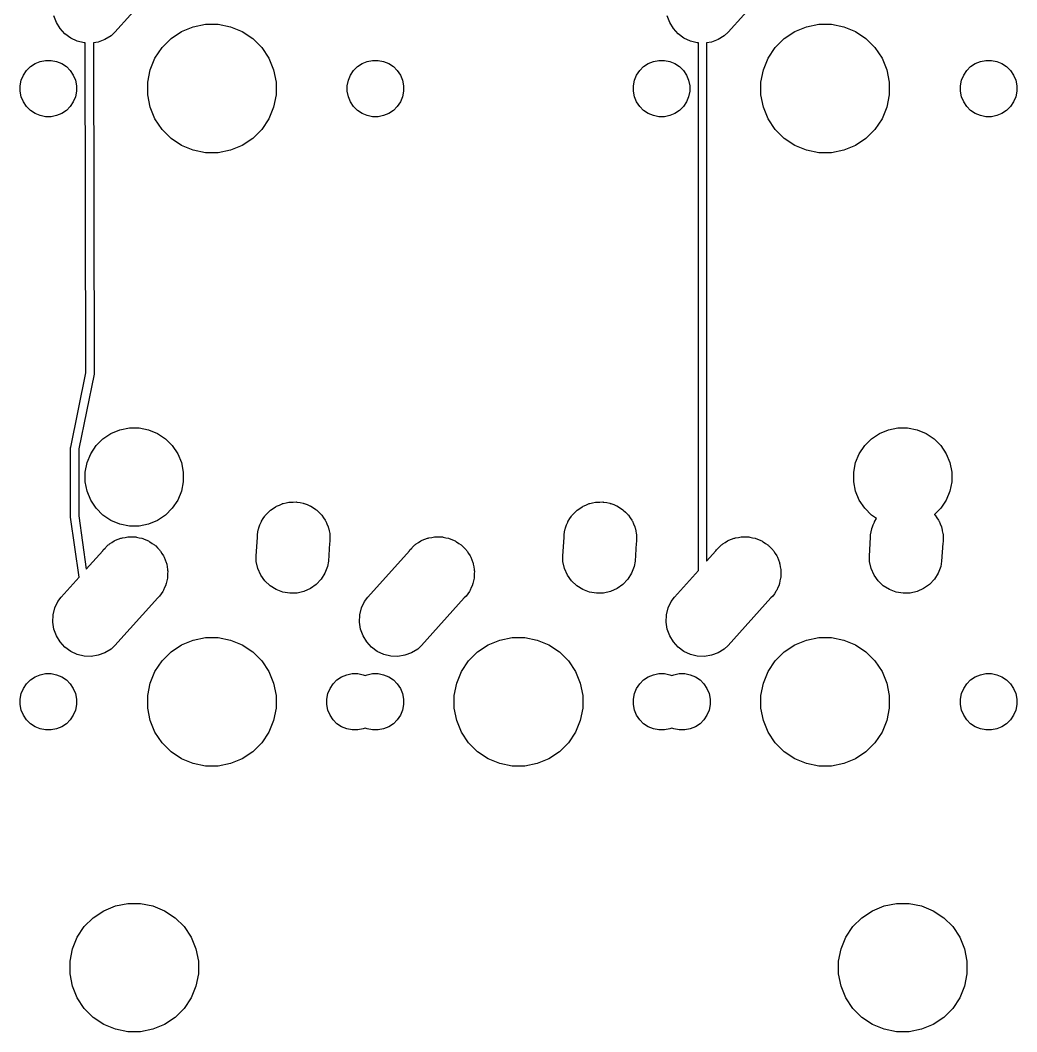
# Model space of a CAD drawing. Extents: x -26.1 to -7.5, y -7.6 to -2.2.
# Drawn here: x -26.079 to -24.861, y -6.873 to -5.636 of the extents above; entities that cross this region are included whole.
import ezdxf

# ---------------------------------------------------------------- set-up
doc = ezdxf.new("R2010")
doc.units = 0
doc.header["$MEASUREMENT"] = 0
doc.layers.add('BLACK', color=7, linetype='CONTINUOUS')

msp = doc.modelspace()

# ---------------------------------------------------------------- linework, layer by layer
at = {"layer": 'BLACK', "linetype": 'CONTINUOUS'}
for p, q in [((-25.9113, -5.59299), (-25.9635, -5.6512)), ((-25.1613, -5.59299), (-25.2135, -5.6512)), ((-26.0351, -5.63923), (-26.0381, -5.63103)), ((-26.0306, -5.64669), (-26.0351, -5.63923)), ((-25.2851, -5.63923), (-25.2881, -5.63103)), ((-25.2806, -5.64669), (-25.2851, -5.63923)), ((-26.0247, -5.65313), (-26.0306, -5.64669)), ((-26.0177, -5.65829), (-26.0247, -5.65313)), ((-25.9635, -5.6512), (-25.9683, -5.65561)), ((-25.895, -5.65903), (-25.8822, -5.65043)), ((-25.8822, -5.65043), (-25.8679, -5.64452)), ((-25.8679, -5.64452), (-25.8527, -5.6415)), ((-25.8527, -5.6415), (-25.8373, -5.6415)), ((-25.8373, -5.6415), (-25.8221, -5.64452)), ((-25.8221, -5.64452), (-25.8078, -5.65043)), ((-25.8078, -5.65043), (-25.795, -5.65903)), ((-25.2747, -5.65313), (-25.2806, -5.64669)), ((-25.2677, -5.65829), (-25.2747, -5.65313)), ((-25.2135, -5.6512), (-25.2183, -5.65561)), ((-25.145, -5.65903), (-25.1322, -5.65043)), ((-25.1322, -5.65043), (-25.1179, -5.64452)), ((-25.1179, -5.64452), (-25.1027, -5.6415)), ((-25.1027, -5.6415), (-25.0873, -5.6415)), ((-25.0873, -5.6415), (-25.0721, -5.64452)), ((-25.0721, -5.64452), (-25.0578, -5.65043)), ((-25.0578, -5.65043), (-25.045, -5.65903)), ((-26.0098, -5.66198), (-26.0177, -5.65829)), ((-26.0013, -5.66406), (-26.0098, -5.66198)), ((-25.9999, -5.66412), (-26.0013, -5.66406)), ((-25.999, -6.0675), (-25.9999, -5.66412)), ((-25.984, -5.66312), (-25.9899, -5.66403)), ((-25.9899, -5.66403), (-25.989, -6.06776)), ((-25.9758, -5.66014), (-25.984, -5.66312)), ((-25.9683, -5.65561), (-25.9758, -5.66014)), ((-25.906, -5.66996), (-25.895, -5.65903)), ((-25.795, -5.65903), (-25.784, -5.66996)), ((-25.2598, -5.66198), (-25.2677, -5.65829)), ((-25.2513, -5.66406), (-25.2598, -5.66198)), ((-25.25, -5.66411), (-25.2513, -5.66406)), ((-25.25, -6.30925), (-25.25, -5.66411)), ((-25.234, -5.66312), (-25.24, -5.66404)), ((-25.24, -5.66404), (-25.24, -6.29811)), ((-25.2258, -5.66014), (-25.234, -5.66312)), ((-25.2183, -5.65561), (-25.2258, -5.66014)), ((-25.156, -5.66996), (-25.145, -5.65903)), ((-25.045, -5.65903), (-25.034, -5.66996)), ((-25.9146, -5.68282), (-25.906, -5.66996)), ((-25.784, -5.66996), (-25.7754, -5.68282)), ((-25.1646, -5.68282), (-25.156, -5.66996)), ((-25.034, -5.66996), (-25.0254, -5.68282)), ((-26.067, -5.69324), (-26.0613, -5.68947)), ((-26.0613, -5.68947), (-26.055, -5.68688)), ((-26.055, -5.68688), (-26.0484, -5.68555)), ((-26.0484, -5.68555), (-26.0416, -5.68555)), ((-26.0416, -5.68555), (-26.035, -5.68688)), ((-26.035, -5.68688), (-26.0287, -5.68947)), ((-26.0287, -5.68947), (-26.023, -5.69324)), ((-25.9205, -5.6971), (-25.9146, -5.68282)), ((-25.7754, -5.68282), (-25.7695, -5.6971)), ((-25.667, -5.69324), (-25.6613, -5.68947)), ((-25.6613, -5.68947), (-25.655, -5.68688)), ((-25.655, -5.68688), (-25.6484, -5.68555)), ((-25.6484, -5.68555), (-25.6416, -5.68555)), ((-25.6416, -5.68555), (-25.635, -5.68688)), ((-25.635, -5.68688), (-25.6287, -5.68947)), ((-25.6287, -5.68947), (-25.623, -5.69324)), ((-25.317, -5.69324), (-25.3113, -5.68947)), ((-25.3113, -5.68947), (-25.305, -5.68688)), ((-25.305, -5.68688), (-25.2984, -5.68555)), ((-25.2984, -5.68555), (-25.2916, -5.68555)), ((-25.2916, -5.68555), (-25.285, -5.68688)), ((-25.285, -5.68688), (-25.2787, -5.68947)), ((-25.2787, -5.68947), (-25.273, -5.69324)), ((-25.1705, -5.6971), (-25.1646, -5.68282)), ((-25.0254, -5.68282), (-25.0195, -5.6971)), ((-24.917, -5.69324), (-24.9113, -5.68947)), ((-24.9113, -5.68947), (-24.905, -5.68688)), ((-24.905, -5.68688), (-24.8984, -5.68555)), ((-24.8984, -5.68555), (-24.8916, -5.68555)), ((-24.8916, -5.68555), (-24.885, -5.68688)), ((-24.885, -5.68688), (-24.8787, -5.68947)), ((-24.8787, -5.68947), (-24.873, -5.69324)), ((-26.0755, -5.70368), (-26.0718, -5.69804)), ((-26.0718, -5.69804), (-26.067, -5.69324)), ((-26.023, -5.69324), (-26.0182, -5.69804)), ((-26.0182, -5.69804), (-26.0145, -5.70368)), ((-25.9235, -5.71227), (-25.9205, -5.6971)), ((-25.7695, -5.6971), (-25.7665, -5.71227)), ((-25.6755, -5.70368), (-25.6718, -5.69804)), ((-25.6718, -5.69804), (-25.667, -5.69324)), ((-25.623, -5.69324), (-25.6182, -5.69804)), ((-25.6182, -5.69804), (-25.6145, -5.70368)), ((-25.3255, -5.70368), (-25.3218, -5.69804)), ((-25.3218, -5.69804), (-25.317, -5.69324)), ((-25.273, -5.69324), (-25.2682, -5.69804)), ((-25.2682, -5.69804), (-25.2645, -5.70368)), ((-25.1735, -5.71227), (-25.1705, -5.6971)), ((-25.0195, -5.6971), (-25.0165, -5.71227)), ((-24.9255, -5.70368), (-24.9218, -5.69804)), ((-24.9218, -5.69804), (-24.917, -5.69324)), ((-24.873, -5.69324), (-24.8682, -5.69804)), ((-24.8682, -5.69804), (-24.8645, -5.70368)), ((-26.0794, -5.71661), (-26.0781, -5.70995)), ((-26.0781, -5.70995), (-26.0755, -5.70368)), ((-26.0145, -5.70368), (-26.0119, -5.70995)), ((-26.0119, -5.70995), (-26.0106, -5.71661)), ((-25.9235, -5.72773), (-25.9235, -5.71227)), ((-25.7665, -5.71227), (-25.7665, -5.72773)), ((-25.6794, -5.71661), (-25.6781, -5.70995)), ((-25.6781, -5.70995), (-25.6755, -5.70368)), ((-25.6145, -5.70368), (-25.6119, -5.70995)), ((-25.6119, -5.70995), (-25.6106, -5.71661)), ((-25.3294, -5.71661), (-25.3281, -5.70995)), ((-25.3281, -5.70995), (-25.3255, -5.70368)), ((-25.2645, -5.70368), (-25.2619, -5.70995)), ((-25.2619, -5.70995), (-25.2606, -5.71661)), ((-25.1735, -5.72773), (-25.1735, -5.71227)), ((-25.0165, -5.71227), (-25.0165, -5.72773)), ((-24.9294, -5.71661), (-24.9281, -5.70995)), ((-24.9281, -5.70995), (-24.9255, -5.70368)), ((-24.8645, -5.70368), (-24.8619, -5.70995)), ((-24.8619, -5.70995), (-24.8606, -5.71661)), ((-26.0794, -5.72339), (-26.0794, -5.71661)), ((-26.0781, -5.73005), (-26.0794, -5.72339)), ((-26.0106, -5.72339), (-26.0119, -5.73005)), ((-26.0106, -5.71661), (-26.0106, -5.72339)), ((-25.6794, -5.72339), (-25.6794, -5.71661)), ((-25.6781, -5.73005), (-25.6794, -5.72339)), ((-25.6106, -5.72339), (-25.6119, -5.73005)), ((-25.6106, -5.71661), (-25.6106, -5.72339)), ((-25.3294, -5.72339), (-25.3294, -5.71661)), ((-25.3281, -5.73005), (-25.3294, -5.72339)), ((-25.2606, -5.72339), (-25.2619, -5.73005)), ((-25.2606, -5.71661), (-25.2606, -5.72339)), ((-24.9294, -5.72339), (-24.9294, -5.71661)), ((-24.9281, -5.73005), (-24.9294, -5.72339)), ((-24.8606, -5.72339), (-24.8619, -5.73005)), ((-24.8606, -5.71661), (-24.8606, -5.72339)), ((-26.0755, -5.73632), (-26.0781, -5.73005)), ((-26.0718, -5.74196), (-26.0755, -5.73632)), ((-26.0145, -5.73632), (-26.0182, -5.74196)), ((-26.0119, -5.73005), (-26.0145, -5.73632)), ((-25.9205, -5.7429), (-25.9235, -5.72773)), ((-25.7665, -5.72773), (-25.7695, -5.7429)), ((-25.6755, -5.73632), (-25.6781, -5.73005)), ((-25.6718, -5.74196), (-25.6755, -5.73632)), ((-25.6145, -5.73632), (-25.6182, -5.74196)), ((-25.6119, -5.73005), (-25.6145, -5.73632)), ((-25.3255, -5.73632), (-25.3281, -5.73005)), ((-25.3218, -5.74196), (-25.3255, -5.73632)), ((-25.2645, -5.73632), (-25.2682, -5.74196)), ((-25.2619, -5.73005), (-25.2645, -5.73632)), ((-25.1705, -5.7429), (-25.1735, -5.72773)), ((-25.0165, -5.72773), (-25.0195, -5.7429)), ((-24.9255, -5.73632), (-24.9281, -5.73005)), ((-24.9218, -5.74196), (-24.9255, -5.73632)), ((-24.8645, -5.73632), (-24.8682, -5.74196)), ((-24.8619, -5.73005), (-24.8645, -5.73632)), ((-26.067, -5.74676), (-26.0718, -5.74196)), ((-26.0613, -5.75053), (-26.067, -5.74676)), ((-26.055, -5.75312), (-26.0613, -5.75053)), ((-26.0287, -5.75053), (-26.035, -5.75312)), ((-26.023, -5.74676), (-26.0287, -5.75053)), ((-26.0182, -5.74196), (-26.023, -5.74676)), ((-25.9146, -5.75718), (-25.9205, -5.7429)), ((-25.7695, -5.7429), (-25.7754, -5.75718)), ((-25.667, -5.74676), (-25.6718, -5.74196)), ((-25.6613, -5.75053), (-25.667, -5.74676)), ((-25.655, -5.75312), (-25.6613, -5.75053)), ((-25.6287, -5.75053), (-25.635, -5.75312)), ((-25.623, -5.74676), (-25.6287, -5.75053)), ((-25.6182, -5.74196), (-25.623, -5.74676)), ((-25.317, -5.74676), (-25.3218, -5.74196)), ((-25.3113, -5.75053), (-25.317, -5.74676)), ((-25.305, -5.75312), (-25.3113, -5.75053)), ((-25.2787, -5.75053), (-25.285, -5.75312)), ((-25.273, -5.74676), (-25.2787, -5.75053)), ((-25.2682, -5.74196), (-25.273, -5.74676)), ((-25.1646, -5.75718), (-25.1705, -5.7429)), ((-25.0195, -5.7429), (-25.0254, -5.75718)), ((-24.917, -5.74676), (-24.9218, -5.74196)), ((-24.9113, -5.75053), (-24.917, -5.74676)), ((-24.905, -5.75312), (-24.9113, -5.75053)), ((-24.8787, -5.75053), (-24.885, -5.75312)), ((-24.873, -5.74676), (-24.8787, -5.75053)), ((-24.8682, -5.74196), (-24.873, -5.74676)), ((-26.0484, -5.75445), (-26.055, -5.75312)), ((-26.0416, -5.75445), (-26.0484, -5.75445)), ((-26.035, -5.75312), (-26.0416, -5.75445)), ((-25.906, -5.77004), (-25.9146, -5.75718)), ((-25.7754, -5.75718), (-25.784, -5.77004)), ((-25.6484, -5.75445), (-25.655, -5.75312)), ((-25.6416, -5.75445), (-25.6484, -5.75445)), ((-25.635, -5.75312), (-25.6416, -5.75445)), ((-25.2984, -5.75445), (-25.305, -5.75312)), ((-25.2916, -5.75445), (-25.2984, -5.75445)), ((-25.285, -5.75312), (-25.2916, -5.75445)), ((-25.156, -5.77004), (-25.1646, -5.75718)), ((-25.0254, -5.75718), (-25.034, -5.77004)), ((-24.8984, -5.75445), (-24.905, -5.75312)), ((-24.8916, -5.75445), (-24.8984, -5.75445)), ((-24.885, -5.75312), (-24.8916, -5.75445)), ((-25.895, -5.78097), (-25.906, -5.77004)), ((-25.784, -5.77004), (-25.795, -5.78097)), ((-25.145, -5.78097), (-25.156, -5.77004)), ((-25.034, -5.77004), (-25.045, -5.78097)), ((-25.8822, -5.78957), (-25.895, -5.78097)), ((-25.795, -5.78097), (-25.8078, -5.78957)), ((-25.1322, -5.78957), (-25.145, -5.78097)), ((-25.045, -5.78097), (-25.0578, -5.78957)), ((-25.8679, -5.79548), (-25.8822, -5.78957)), ((-25.8527, -5.7985), (-25.8679, -5.79548)), ((-25.8373, -5.7985), (-25.8527, -5.7985)), ((-25.8221, -5.79548), (-25.8373, -5.7985)), ((-25.8078, -5.78957), (-25.8221, -5.79548)), ((-25.1179, -5.79548), (-25.1322, -5.78957)), ((-25.1027, -5.7985), (-25.1179, -5.79548)), ((-25.0873, -5.7985), (-25.1027, -5.7985)), ((-25.0721, -5.79548), (-25.0873, -5.7985)), ((-25.0578, -5.78957), (-25.0721, -5.79548)), ((-26.0177, -6.15879), (-25.999, -6.0675)), ((-25.9891, -6.06922), (-26.0079, -6.16053)), ((-25.989, -6.0685), (-25.9891, -6.06897)), ((-25.9891, -6.06897), (-25.9891, -6.06922)), ((-25.989, -6.06776), (-25.989, -6.06803)), ((-25.989, -6.06803), (-25.989, -6.0685)), ((-25.9575, -6.13731), (-25.9459, -6.135)), ((-25.9459, -6.135), (-25.9341, -6.135)), ((-25.9341, -6.135), (-25.9225, -6.13731)), ((-25.0175, -6.13731), (-25.0059, -6.135)), ((-25.0059, -6.135), (-24.9941, -6.135)), ((-24.9941, -6.135), (-24.9825, -6.13731)), ((-25.9782, -6.14839), (-25.9684, -6.14183)), ((-25.9684, -6.14183), (-25.9575, -6.13731)), ((-25.9225, -6.13731), (-25.9116, -6.14183)), ((-25.9116, -6.14183), (-25.9018, -6.14839)), ((-25.0382, -6.14839), (-25.0284, -6.14183)), ((-25.0284, -6.14183), (-25.0175, -6.13731)), ((-24.9825, -6.13731), (-24.9716, -6.14183)), ((-24.9716, -6.14183), (-24.9618, -6.14839)), ((-26.0179, -6.15999), (-26.0178, -6.15952)), ((-26.0179, -6.16025), (-26.0179, -6.15999)), ((-26.0179, -6.24268), (-26.0179, -6.16025)), ((-26.0178, -6.15904), (-26.0177, -6.15879)), ((-26.0178, -6.15952), (-26.0178, -6.15904)), ((-25.9932, -6.16658), (-25.9866, -6.15675)), ((-25.9866, -6.15675), (-25.9782, -6.14839)), ((-25.9018, -6.14839), (-25.8934, -6.15675)), ((-25.8934, -6.15675), (-25.8868, -6.16658)), ((-25.0532, -6.16658), (-25.0466, -6.15675)), ((-25.0466, -6.15675), (-25.0382, -6.14839)), ((-24.9618, -6.14839), (-24.9534, -6.15675)), ((-24.9534, -6.15675), (-24.9468, -6.16658)), ((-26.0079, -6.16053), (-26.0079, -6.24272)), ((-25.9977, -6.1775), (-25.9932, -6.16658)), ((-25.8868, -6.16658), (-25.8823, -6.1775)), ((-25.0577, -6.1775), (-25.0532, -6.16658)), ((-24.9468, -6.16658), (-24.9423, -6.1775)), ((-26, -6.18909), (-25.9977, -6.1775)), ((-25.8823, -6.1775), (-25.88, -6.18909)), ((-25.06, -6.18909), (-25.0577, -6.1775)), ((-24.9423, -6.1775), (-24.94, -6.18909)), ((-26, -6.20091), (-26, -6.18909)), ((-25.88, -6.18909), (-25.88, -6.20091)), ((-25.06, -6.20091), (-25.06, -6.18909)), ((-24.94, -6.18909), (-24.94, -6.20091)), ((-25.9977, -6.2125), (-26, -6.20091)), ((-25.88, -6.20091), (-25.8823, -6.2125)), ((-25.0577, -6.2125), (-25.06, -6.20091)), ((-24.94, -6.20091), (-24.9423, -6.2125)), ((-25.9932, -6.22342), (-25.9977, -6.2125)), ((-25.8823, -6.2125), (-25.8868, -6.22342)), ((-25.0532, -6.22342), (-25.0577, -6.2125)), ((-24.9423, -6.2125), (-24.9468, -6.22342)), ((-25.9866, -6.23325), (-25.9932, -6.22342)), ((-25.9782, -6.24161), (-25.9866, -6.23325)), ((-25.8934, -6.23325), (-25.9018, -6.24161)), ((-25.8868, -6.22342), (-25.8934, -6.23325)), ((-25.7732, -6.2356), (-25.7701, -6.23353)), ((-25.7701, -6.23353), (-25.7671, -6.23138)), ((-25.7671, -6.23138), (-25.7665, -6.23111)), ((-25.7665, -6.23111), (-25.766, -6.23075)), ((-25.766, -6.23075), (-25.7625, -6.22933)), ((-25.7625, -6.22933), (-25.7592, -6.22781)), ((-25.7592, -6.22781), (-25.7585, -6.22766)), ((-25.7585, -6.22766), (-25.7579, -6.22741)), ((-25.7579, -6.22741), (-25.7543, -6.22669)), ((-25.7543, -6.22669), (-25.7507, -6.22586)), ((-25.7507, -6.22586), (-25.75, -6.22584)), ((-25.75, -6.22584), (-25.7494, -6.22571)), ((-25.7494, -6.22571), (-25.7456, -6.22571)), ((-25.7456, -6.22571), (-25.7419, -6.2256)), ((-25.7419, -6.2256), (-25.7413, -6.22571)), ((-25.7413, -6.22571), (-25.7406, -6.22571)), ((-25.7406, -6.22571), (-25.737, -6.22643)), ((-25.737, -6.22643), (-25.7333, -6.22705)), ((-25.7333, -6.22705), (-25.7327, -6.22728)), ((-25.7327, -6.22728), (-25.7321, -6.22741)), ((-25.7321, -6.22741), (-25.7286, -6.22883)), ((-25.7286, -6.22883), (-25.7252, -6.23015)), ((-25.7252, -6.23015), (-25.7246, -6.2305)), ((-25.7246, -6.2305), (-25.724, -6.23075)), ((-25.724, -6.23075), (-25.7209, -6.23281)), ((-25.7209, -6.23281), (-25.7178, -6.23478)), ((-25.3982, -6.2356), (-25.3951, -6.23353)), ((-25.3951, -6.23353), (-25.3921, -6.23138)), ((-25.3921, -6.23138), (-25.3915, -6.23111)), ((-25.3915, -6.23111), (-25.391, -6.23075)), ((-25.391, -6.23075), (-25.3875, -6.22933)), ((-25.3875, -6.22933), (-25.3842, -6.22781)), ((-25.3842, -6.22781), (-25.3835, -6.22766)), ((-25.3835, -6.22766), (-25.3829, -6.22741)), ((-25.3829, -6.22741), (-25.3793, -6.22669)), ((-25.3793, -6.22669), (-25.3757, -6.22586)), ((-25.3757, -6.22586), (-25.375, -6.22584)), ((-25.375, -6.22584), (-25.3744, -6.22571)), ((-25.3744, -6.22571), (-25.3706, -6.22571)), ((-25.3706, -6.22571), (-25.3669, -6.2256)), ((-25.3669, -6.2256), (-25.3663, -6.22571)), ((-25.3663, -6.22571), (-25.3656, -6.22571)), ((-25.3656, -6.22571), (-25.362, -6.22643)), ((-25.362, -6.22643), (-25.3583, -6.22705)), ((-25.3583, -6.22705), (-25.3577, -6.22728)), ((-25.3577, -6.22728), (-25.3571, -6.22741)), ((-25.3571, -6.22741), (-25.3536, -6.22883)), ((-25.3536, -6.22883), (-25.3502, -6.23015)), ((-25.3502, -6.23015), (-25.3496, -6.2305)), ((-25.3496, -6.2305), (-25.349, -6.23075)), ((-25.349, -6.23075), (-25.3459, -6.23281)), ((-25.3459, -6.23281), (-25.3428, -6.23478)), ((-25.0466, -6.23325), (-25.0532, -6.22342)), ((-25.0382, -6.24161), (-25.0466, -6.23325)), ((-24.9534, -6.23325), (-24.9612, -6.24107)), ((-24.9468, -6.22342), (-24.9534, -6.23325)), ((-26.0179, -6.24279), (-26.0179, -6.24268)), ((-26.0179, -6.24318), (-26.0179, -6.24279)), ((-26.0179, -6.24332), (-26.0179, -6.24318)), ((-26.0179, -6.24342), (-26.0179, -6.24332)), ((-26.0179, -6.24352), (-26.0179, -6.24342)), ((-26.0178, -6.24367), (-26.0179, -6.24352)), ((-26.0178, -6.24405), (-26.0178, -6.24367)), ((-26.0178, -6.24415), (-26.0178, -6.24405)), ((-26.0074, -6.31754), (-26.0178, -6.24415)), ((-26.0079, -6.24272), (-25.9987, -6.30781)), ((-25.9684, -6.24817), (-25.9782, -6.24161)), ((-25.9018, -6.24161), (-25.9116, -6.24817)), ((-25.7843, -6.24902), (-25.7822, -6.24593)), ((-25.7822, -6.24593), (-25.7802, -6.24279)), ((-25.7802, -6.24279), (-25.7798, -6.24231)), ((-25.7798, -6.24231), (-25.7794, -6.24177)), ((-25.7794, -6.24177), (-25.7768, -6.23914)), ((-25.7768, -6.23914), (-25.7742, -6.23644)), ((-25.7742, -6.23644), (-25.7737, -6.23606)), ((-25.7737, -6.23606), (-25.7732, -6.2356)), ((-25.7178, -6.23478), (-25.7173, -6.23523)), ((-25.7173, -6.23523), (-25.7168, -6.2356)), ((-25.7168, -6.2356), (-25.7141, -6.23822)), ((-25.7141, -6.23822), (-25.7114, -6.24077)), ((-25.7114, -6.24077), (-25.7111, -6.2413)), ((-25.7111, -6.2413), (-25.7106, -6.24177)), ((-25.7106, -6.24177), (-25.7085, -6.24485)), ((-25.7085, -6.24485), (-25.7064, -6.24788)), ((-25.4093, -6.24902), (-25.4072, -6.24593)), ((-25.4072, -6.24593), (-25.4052, -6.24279)), ((-25.4052, -6.24279), (-25.4048, -6.24231)), ((-25.4048, -6.24231), (-25.4044, -6.24177)), ((-25.4044, -6.24177), (-25.4018, -6.23914)), ((-25.4018, -6.23914), (-25.3992, -6.23644)), ((-25.3992, -6.23644), (-25.3987, -6.23606)), ((-25.3987, -6.23606), (-25.3982, -6.2356)), ((-25.3428, -6.23478), (-25.3423, -6.23523)), ((-25.3423, -6.23523), (-25.3418, -6.2356)), ((-25.3418, -6.2356), (-25.3391, -6.23822)), ((-25.3391, -6.23822), (-25.3364, -6.24077)), ((-25.3364, -6.24077), (-25.3361, -6.2413)), ((-25.3361, -6.2413), (-25.3356, -6.24177)), ((-25.3356, -6.24177), (-25.3335, -6.24485)), ((-25.3335, -6.24485), (-25.3314, -6.24788)), ((-25.0321, -6.24574), (-25.0382, -6.24161)), ((-25.0343, -6.24902), (-25.0322, -6.24593)), ((-25.0322, -6.24593), (-25.0321, -6.24574)), ((-24.9612, -6.24107), (-24.9611, -6.2413)), ((-24.9611, -6.2413), (-24.9606, -6.24177)), ((-24.9606, -6.24177), (-24.9585, -6.24485)), ((-24.9585, -6.24485), (-24.9564, -6.24788)), ((-25.9575, -6.25269), (-25.9684, -6.24817)), ((-25.9459, -6.255), (-25.9575, -6.25269)), ((-25.9341, -6.255), (-25.9459, -6.255)), ((-25.9225, -6.25269), (-25.9341, -6.255)), ((-25.9116, -6.24817), (-25.9225, -6.25269)), ((-25.7886, -6.26199), (-25.7879, -6.25833)), ((-25.7879, -6.25833), (-25.7877, -6.25772)), ((-25.7877, -6.25772), (-25.7876, -6.25708)), ((-25.7876, -6.25708), (-25.7862, -6.25365)), ((-25.7862, -6.25365), (-25.7848, -6.25018)), ((-25.7848, -6.25018), (-25.7845, -6.24963)), ((-25.7845, -6.24963), (-25.7843, -6.24902)), ((-25.7064, -6.24788), (-25.7061, -6.24848)), ((-25.7061, -6.24848), (-25.7057, -6.24902)), ((-25.7057, -6.24902), (-25.7043, -6.25245)), ((-25.7043, -6.25245), (-25.7028, -6.25584)), ((-25.7028, -6.25584), (-25.7027, -6.25648)), ((-25.7027, -6.25648), (-25.7024, -6.25708)), ((-25.7024, -6.25708), (-25.7017, -6.26072)), ((-25.4136, -6.26199), (-25.4129, -6.25833)), ((-25.4129, -6.25833), (-25.4127, -6.25772)), ((-25.4127, -6.25772), (-25.4126, -6.25708)), ((-25.4126, -6.25708), (-25.4112, -6.25365)), ((-25.4112, -6.25365), (-25.4098, -6.25018)), ((-25.4098, -6.25018), (-25.4095, -6.24963)), ((-25.4095, -6.24963), (-25.4093, -6.24902)), ((-25.3314, -6.24788), (-25.3311, -6.24848)), ((-25.3311, -6.24848), (-25.3307, -6.24902)), ((-25.3307, -6.24902), (-25.3293, -6.25245)), ((-25.3293, -6.25245), (-25.3278, -6.25584)), ((-25.3278, -6.25584), (-25.3277, -6.25648)), ((-25.3277, -6.25648), (-25.3274, -6.25708)), ((-25.3274, -6.25708), (-25.3267, -6.26072)), ((-25.0386, -6.26199), (-25.0379, -6.25833)), ((-25.0379, -6.25833), (-25.0377, -6.25772)), ((-25.0377, -6.25772), (-25.0376, -6.25708)), ((-25.0376, -6.25708), (-25.0362, -6.25365)), ((-25.0362, -6.25365), (-25.0348, -6.25018)), ((-25.0348, -6.25018), (-25.0345, -6.24963)), ((-25.0345, -6.24963), (-25.0343, -6.24902)), ((-24.9564, -6.24788), (-24.9561, -6.24848)), ((-24.9561, -6.24848), (-24.9557, -6.24902)), ((-24.9557, -6.24902), (-24.9543, -6.25245)), ((-24.9543, -6.25245), (-24.9528, -6.25584)), ((-24.9528, -6.25584), (-24.9527, -6.25648)), ((-24.9527, -6.25648), (-24.9524, -6.25708)), ((-24.9524, -6.25708), (-24.9517, -6.26072)), ((-25.9627, -6.27238), (-25.9595, -6.27123)), ((-25.9595, -6.27123), (-25.9563, -6.26993)), ((-25.9563, -6.26993), (-25.9554, -6.26974)), ((-25.9554, -6.26974), (-25.9545, -6.2694)), ((-25.9545, -6.2694), (-25.9511, -6.26889)), ((-25.9511, -6.26889), (-25.9478, -6.26823)), ((-25.9478, -6.26823), (-25.9468, -6.26823)), ((-25.9468, -6.26823), (-25.9458, -6.26808)), ((-25.9458, -6.26808), (-25.9424, -6.26823)), ((-25.9424, -6.26823), (-25.9391, -6.26823)), ((-25.9391, -6.26823), (-25.9381, -6.26842)), ((-25.9381, -6.26842), (-25.9371, -6.26846)), ((-25.9371, -6.26846), (-25.9338, -6.26927)), ((-25.9338, -6.26927), (-25.9305, -6.26993)), ((-25.9305, -6.26993), (-25.9296, -6.27031)), ((-25.9296, -6.27031), (-25.9286, -6.27054)), ((-25.9286, -6.27054), (-25.9256, -6.27197)), ((-25.7909, -6.29196), (-25.7893, -6.26847)), ((-25.7893, -6.26564), (-25.7886, -6.26199)), ((-25.7893, -6.26847), (-25.7893, -6.26564)), ((-25.7017, -6.26072), (-25.7009, -6.26434)), ((-25.7009, -6.26434), (-25.7008, -6.265)), ((-25.7008, -6.265), (-25.7007, -6.26564)), ((-25.7007, -6.26564), (-25.7007, -6.26935)), ((-25.7007, -6.26935), (-25.7007, -6.27088)), ((-25.7007, -6.27088), (-25.7007, -6.27153)), ((-25.7007, -6.27153), (-25.7007, -6.27436)), ((-25.5877, -6.27238), (-25.5845, -6.27123)), ((-25.5845, -6.27123), (-25.5813, -6.26993)), ((-25.5813, -6.26993), (-25.5804, -6.26974)), ((-25.5804, -6.26974), (-25.5795, -6.2694)), ((-25.5795, -6.2694), (-25.5761, -6.26889)), ((-25.5761, -6.26889), (-25.5728, -6.26823)), ((-25.5728, -6.26823), (-25.5718, -6.26823)), ((-25.5718, -6.26823), (-25.5708, -6.26808)), ((-25.5708, -6.26808), (-25.5674, -6.26823)), ((-25.5674, -6.26823), (-25.5641, -6.26823)), ((-25.5641, -6.26823), (-25.5631, -6.26842)), ((-25.5631, -6.26842), (-25.5621, -6.26846)), ((-25.5621, -6.26846), (-25.5588, -6.26927)), ((-25.5588, -6.26927), (-25.5555, -6.26993)), ((-25.5555, -6.26993), (-25.5546, -6.27031)), ((-25.5546, -6.27031), (-25.5536, -6.27054)), ((-25.5536, -6.27054), (-25.5506, -6.27197)), ((-25.4159, -6.29196), (-25.4143, -6.26847)), ((-25.4143, -6.26564), (-25.4136, -6.26199)), ((-25.4143, -6.26847), (-25.4143, -6.26564)), ((-25.3267, -6.26072), (-25.3259, -6.26434)), ((-25.3259, -6.26434), (-25.3258, -6.265)), ((-25.3258, -6.265), (-25.3257, -6.26564)), ((-25.3257, -6.26564), (-25.3257, -6.26935)), ((-25.3257, -6.26935), (-25.3257, -6.27088)), ((-25.3257, -6.27088), (-25.3257, -6.27153)), ((-25.3257, -6.27153), (-25.3257, -6.27436)), ((-25.2127, -6.27238), (-25.2095, -6.27123)), ((-25.2095, -6.27123), (-25.2063, -6.26993)), ((-25.2063, -6.26993), (-25.2054, -6.26974)), ((-25.2054, -6.26974), (-25.2045, -6.2694)), ((-25.2045, -6.2694), (-25.2011, -6.26889)), ((-25.2011, -6.26889), (-25.1978, -6.26823)), ((-25.1978, -6.26823), (-25.1968, -6.26823)), ((-25.1968, -6.26823), (-25.1958, -6.26808)), ((-25.1958, -6.26808), (-25.1924, -6.26823)), ((-25.1924, -6.26823), (-25.1891, -6.26823)), ((-25.1891, -6.26823), (-25.1881, -6.26842)), ((-25.1881, -6.26842), (-25.1871, -6.26846)), ((-25.1871, -6.26846), (-25.1838, -6.26927)), ((-25.1838, -6.26927), (-25.1805, -6.26993)), ((-25.1805, -6.26993), (-25.1796, -6.27031)), ((-25.1796, -6.27031), (-25.1786, -6.27054)), ((-25.1786, -6.27054), (-25.1756, -6.27197)), ((-25.0409, -6.29196), (-25.0393, -6.26847)), ((-25.0393, -6.26564), (-25.0386, -6.26199)), ((-25.0393, -6.26847), (-25.0393, -6.26564)), ((-24.9517, -6.26072), (-24.9509, -6.26434)), ((-24.9509, -6.26434), (-24.9508, -6.265)), ((-24.9508, -6.265), (-24.9507, -6.26564)), ((-24.9507, -6.26564), (-24.9507, -6.26935)), ((-24.9507, -6.26935), (-24.9507, -6.27088)), ((-24.9507, -6.27088), (-24.9507, -6.27153)), ((-24.9507, -6.27153), (-24.9507, -6.27436)), ((-25.9778, -6.28429), (-25.9756, -6.28205)), ((-25.9756, -6.28205), (-25.9749, -6.28132)), ((-25.9749, -6.28132), (-25.9741, -6.28051)), ((-25.9741, -6.28051), (-25.9717, -6.27812)), ((-25.9717, -6.27812), (-25.9708, -6.27757)), ((-25.9708, -6.27757), (-25.9701, -6.27691)), ((-25.9701, -6.27691), (-25.9672, -6.27515)), ((-25.9672, -6.27515), (-25.9644, -6.27327)), ((-25.9644, -6.27327), (-25.9635, -6.27289)), ((-25.9635, -6.27289), (-25.9627, -6.27238)), ((-25.9256, -6.27197), (-25.9224, -6.27327)), ((-25.9224, -6.27327), (-25.9216, -6.27382)), ((-25.9216, -6.27382), (-25.9207, -6.27423)), ((-25.9207, -6.27423), (-25.918, -6.27624)), ((-25.918, -6.27624), (-25.9152, -6.27812)), ((-25.9152, -6.27812), (-25.9145, -6.27881)), ((-25.9145, -6.27881), (-25.9137, -6.27939)), ((-25.9137, -6.27939), (-25.9114, -6.28189)), ((-25.9114, -6.28189), (-25.909, -6.28429)), ((-25.701, -6.27587), (-25.7025, -6.29805)), ((-25.7007, -6.27436), (-25.701, -6.27587)), ((-25.6028, -6.28429), (-25.6006, -6.28205)), ((-25.6006, -6.28205), (-25.5999, -6.28132)), ((-25.5999, -6.28132), (-25.5991, -6.28051)), ((-25.5991, -6.28051), (-25.5967, -6.27812)), ((-25.5967, -6.27812), (-25.5958, -6.27757)), ((-25.5958, -6.27757), (-25.5951, -6.27691)), ((-25.5951, -6.27691), (-25.5922, -6.27515)), ((-25.5922, -6.27515), (-25.5894, -6.27327)), ((-25.5894, -6.27327), (-25.5885, -6.27289)), ((-25.5885, -6.27289), (-25.5877, -6.27238)), ((-25.5506, -6.27197), (-25.5474, -6.27327)), ((-25.5474, -6.27327), (-25.5466, -6.27382)), ((-25.5466, -6.27382), (-25.5457, -6.27423)), ((-25.5457, -6.27423), (-25.543, -6.27624)), ((-25.543, -6.27624), (-25.5402, -6.27812)), ((-25.5402, -6.27812), (-25.5395, -6.27881)), ((-25.5395, -6.27881), (-25.5387, -6.27939)), ((-25.5387, -6.27939), (-25.5364, -6.28189)), ((-25.5364, -6.28189), (-25.534, -6.28429)), ((-25.326, -6.27587), (-25.3275, -6.29805)), ((-25.3257, -6.27436), (-25.326, -6.27587)), ((-25.2278, -6.28429), (-25.2256, -6.28205)), ((-25.2256, -6.28205), (-25.2249, -6.28132)), ((-25.2249, -6.28132), (-25.2241, -6.28051)), ((-25.2241, -6.28051), (-25.2217, -6.27812)), ((-25.2217, -6.27812), (-25.2208, -6.27757)), ((-25.2208, -6.27757), (-25.2201, -6.27691)), ((-25.2201, -6.27691), (-25.2172, -6.27515)), ((-25.2172, -6.27515), (-25.2144, -6.27327)), ((-25.2144, -6.27327), (-25.2135, -6.27289)), ((-25.2135, -6.27289), (-25.2127, -6.27238)), ((-25.1756, -6.27197), (-25.1724, -6.27327)), ((-25.1724, -6.27327), (-25.1716, -6.27382)), ((-25.1716, -6.27382), (-25.1707, -6.27423)), ((-25.1707, -6.27423), (-25.168, -6.27624)), ((-25.168, -6.27624), (-25.1652, -6.27812)), ((-25.1652, -6.27812), (-25.1645, -6.27881)), ((-25.1645, -6.27881), (-25.1637, -6.27939)), ((-25.1637, -6.27939), (-25.1614, -6.28189)), ((-25.1614, -6.28189), (-25.159, -6.28429)), ((-24.951, -6.27587), (-24.9525, -6.29805)), ((-24.9507, -6.27436), (-24.951, -6.27587)), ((-25.9987, -6.30781), (-25.9785, -6.28529)), ((-25.9785, -6.28529), (-25.9778, -6.28429)), ((-25.909, -6.28429), (-25.9085, -6.2851)), ((-25.9085, -6.2851), (-25.9078, -6.28583)), ((-25.9078, -6.28583), (-25.9061, -6.28873)), ((-25.9061, -6.28873), (-25.9042, -6.29154)), ((-25.9042, -6.29154), (-25.9038, -6.29245)), ((-25.9038, -6.29245), (-25.9033, -6.29329)), ((-25.9033, -6.29329), (-25.9021, -6.29647)), ((-25.7907, -6.29849), (-25.7909, -6.29196)), ((-25.6544, -6.34204), (-25.6035, -6.28529)), ((-25.6035, -6.28529), (-25.6028, -6.28429)), ((-25.534, -6.28429), (-25.5335, -6.2851)), ((-25.5335, -6.2851), (-25.5328, -6.28583)), ((-25.5328, -6.28583), (-25.5311, -6.28873)), ((-25.5311, -6.28873), (-25.5292, -6.29154)), ((-25.5292, -6.29154), (-25.5288, -6.29245)), ((-25.5288, -6.29245), (-25.5283, -6.29329)), ((-25.5283, -6.29329), (-25.5271, -6.29647)), ((-25.4157, -6.29849), (-25.4159, -6.29196)), ((-25.24, -6.29811), (-25.2285, -6.28529)), ((-25.2285, -6.28529), (-25.2278, -6.28429)), ((-25.159, -6.28429), (-25.1585, -6.2851)), ((-25.1585, -6.2851), (-25.1578, -6.28583)), ((-25.1578, -6.28583), (-25.1561, -6.28873)), ((-25.1561, -6.28873), (-25.1542, -6.29154)), ((-25.1542, -6.29154), (-25.1538, -6.29245)), ((-25.1538, -6.29245), (-25.1533, -6.29329)), ((-25.1533, -6.29329), (-25.1521, -6.29647)), ((-25.0407, -6.29849), (-25.0409, -6.29196)), ((-25.9021, -6.29647), (-25.9008, -6.2996)), ((-25.9008, -6.2996), (-25.9006, -6.30056)), ((-25.9006, -6.30056), (-25.9003, -6.30149)), ((-25.9003, -6.30149), (-25.8998, -6.30484)), ((-25.8998, -6.30484), (-25.8991, -6.30816)), ((-25.8991, -6.30816), (-25.8991, -6.30914)), ((-25.7888, -6.307), (-25.7907, -6.29849)), ((-25.7852, -6.31496), (-25.7888, -6.307)), ((-25.7036, -6.3045), (-25.7067, -6.31265)), ((-25.7025, -6.29805), (-25.7036, -6.3045)), ((-25.5271, -6.29647), (-25.5258, -6.2996)), ((-25.5258, -6.2996), (-25.5256, -6.30056)), ((-25.5256, -6.30056), (-25.5253, -6.30149)), ((-25.5253, -6.30149), (-25.5248, -6.30484)), ((-25.5248, -6.30484), (-25.5241, -6.30816)), ((-25.5241, -6.30816), (-25.5241, -6.30914)), ((-25.4138, -6.307), (-25.4157, -6.29849)), ((-25.4102, -6.31496), (-25.4138, -6.307)), ((-25.3286, -6.3045), (-25.3317, -6.31265)), ((-25.3275, -6.29805), (-25.3286, -6.3045)), ((-25.1521, -6.29647), (-25.1508, -6.2996)), ((-25.1508, -6.2996), (-25.1506, -6.30056)), ((-25.1506, -6.30056), (-25.1503, -6.30149)), ((-25.1503, -6.30149), (-25.1498, -6.30484)), ((-25.1498, -6.30484), (-25.1491, -6.30816)), ((-25.1491, -6.30816), (-25.1491, -6.30914)), ((-25.0388, -6.307), (-25.0407, -6.29849)), ((-25.0352, -6.31496), (-25.0388, -6.307)), ((-24.9536, -6.3045), (-24.9567, -6.31265)), ((-24.9525, -6.29805), (-24.9536, -6.3045)), ((-26.0294, -6.34204), (-26.0074, -6.31754)), ((-25.8994, -6.31883), (-25.9002, -6.32212)), ((-25.8993, -6.31785), (-25.8994, -6.31883)), ((-25.8991, -6.31688), (-25.8993, -6.31785)), ((-25.8991, -6.30914), (-25.899, -6.31011)), ((-25.899, -6.31011), (-25.8991, -6.3135)), ((-25.8991, -6.3135), (-25.8991, -6.31688)), ((-25.7801, -6.32207), (-25.7852, -6.31496)), ((-25.7114, -6.32005), (-25.7173, -6.3264)), ((-25.7067, -6.31265), (-25.7114, -6.32005)), ((-25.5244, -6.31883), (-25.5252, -6.32212)), ((-25.5243, -6.31785), (-25.5244, -6.31883)), ((-25.5241, -6.31688), (-25.5243, -6.31785)), ((-25.5241, -6.30914), (-25.524, -6.31011)), ((-25.524, -6.31011), (-25.5241, -6.3135)), ((-25.5241, -6.3135), (-25.5241, -6.31688)), ((-25.4051, -6.32207), (-25.4102, -6.31496)), ((-25.3364, -6.32005), (-25.3423, -6.3264)), ((-25.3317, -6.31265), (-25.3364, -6.32005)), ((-25.2794, -6.34204), (-25.25, -6.30925)), ((-25.1494, -6.31883), (-25.1502, -6.32212)), ((-25.1493, -6.31785), (-25.1494, -6.31883)), ((-25.1491, -6.31688), (-25.1493, -6.31785)), ((-25.1491, -6.30914), (-25.149, -6.31011)), ((-25.149, -6.31011), (-25.1491, -6.3135)), ((-25.1491, -6.3135), (-25.1491, -6.31688)), ((-25.0301, -6.32207), (-25.0352, -6.31496)), ((-24.9614, -6.32005), (-24.9673, -6.3264)), ((-24.9567, -6.31265), (-24.9614, -6.32005)), ((-25.9029, -6.33037), (-25.9042, -6.3335)), ((-25.9014, -6.3273), (-25.9029, -6.33037)), ((-25.9012, -6.32635), (-25.9014, -6.3273)), ((-25.9008, -6.32544), (-25.9012, -6.32635)), ((-25.9002, -6.32212), (-25.9008, -6.32544)), ((-25.7738, -6.32805), (-25.7801, -6.32207)), ((-25.7664, -6.33268), (-25.7738, -6.32805)), ((-25.7582, -6.33578), (-25.7664, -6.33268)), ((-25.7245, -6.33145), (-25.7324, -6.33503)), ((-25.7173, -6.3264), (-25.7245, -6.33145)), ((-25.5279, -6.33037), (-25.5292, -6.3335)), ((-25.5264, -6.3273), (-25.5279, -6.33037)), ((-25.5262, -6.32635), (-25.5264, -6.3273)), ((-25.5258, -6.32544), (-25.5262, -6.32635)), ((-25.5252, -6.32212), (-25.5258, -6.32544)), ((-25.3988, -6.32805), (-25.4051, -6.32207)), ((-25.3914, -6.33268), (-25.3988, -6.32805)), ((-25.3832, -6.33578), (-25.3914, -6.33268)), ((-25.3495, -6.33145), (-25.3574, -6.33503)), ((-25.3423, -6.3264), (-25.3495, -6.33145)), ((-25.1529, -6.33037), (-25.1542, -6.3335)), ((-25.1514, -6.3273), (-25.1529, -6.33037)), ((-25.1512, -6.32635), (-25.1514, -6.3273)), ((-25.1508, -6.32544), (-25.1512, -6.32635)), ((-25.1502, -6.32212), (-25.1508, -6.32544)), ((-25.0238, -6.32805), (-25.0301, -6.32207)), ((-25.0164, -6.33268), (-25.0238, -6.32805)), ((-25.0082, -6.33578), (-25.0164, -6.33268)), ((-24.9745, -6.33145), (-24.9824, -6.33503)), ((-24.9673, -6.3264), (-24.9745, -6.33145)), ((-26.0333, -6.34731), (-26.0294, -6.34204)), ((-25.9113, -6.34299), (-25.9635, -6.4012)), ((-25.909, -6.34075), (-25.9113, -6.34299)), ((-25.9071, -6.33794), (-25.909, -6.34075)), ((-25.9051, -6.33521), (-25.9071, -6.33794)), ((-25.9047, -6.33432), (-25.9051, -6.33521)), ((-25.9042, -6.3335), (-25.9047, -6.33432)), ((-25.7496, -6.33723), (-25.7582, -6.33578)), ((-25.7409, -6.33698), (-25.7496, -6.33723)), ((-25.7324, -6.33503), (-25.7409, -6.33698)), ((-25.6583, -6.34731), (-25.6544, -6.34204)), ((-25.5363, -6.34299), (-25.5885, -6.4012)), ((-25.534, -6.34075), (-25.5363, -6.34299)), ((-25.5321, -6.33794), (-25.534, -6.34075)), ((-25.5301, -6.33521), (-25.5321, -6.33794)), ((-25.5297, -6.33432), (-25.5301, -6.33521)), ((-25.5292, -6.3335), (-25.5297, -6.33432)), ((-25.3746, -6.33723), (-25.3832, -6.33578)), ((-25.3659, -6.33698), (-25.3746, -6.33723)), ((-25.3574, -6.33503), (-25.3659, -6.33698)), ((-25.2833, -6.34731), (-25.2794, -6.34204)), ((-25.1613, -6.34299), (-25.2135, -6.4012)), ((-25.159, -6.34075), (-25.1613, -6.34299)), ((-25.1571, -6.33794), (-25.159, -6.34075)), ((-25.1551, -6.33521), (-25.1571, -6.33794)), ((-25.1547, -6.33432), (-25.1551, -6.33521)), ((-25.1542, -6.3335), (-25.1547, -6.33432)), ((-24.9996, -6.33723), (-25.0082, -6.33578)), ((-24.9909, -6.33698), (-24.9996, -6.33723)), ((-24.9824, -6.33503), (-24.9909, -6.33698)), ((-26.0391, -6.36369), (-26.037, -6.35522)), ((-26.037, -6.35522), (-26.0333, -6.34731)), ((-25.6641, -6.36369), (-25.662, -6.35522)), ((-25.662, -6.35522), (-25.6583, -6.34731)), ((-25.2891, -6.36369), (-25.287, -6.35522)), ((-25.287, -6.35522), (-25.2833, -6.34731)), ((-26.0394, -6.37241), (-26.0391, -6.36369)), ((-25.6644, -6.37241), (-25.6641, -6.36369)), ((-25.2894, -6.37241), (-25.2891, -6.36369)), ((-26.0381, -6.38103), (-26.0394, -6.37241)), ((-26.0351, -6.38923), (-26.0381, -6.38103)), ((-25.6631, -6.38103), (-25.6644, -6.37241)), ((-25.6601, -6.38923), (-25.6631, -6.38103)), ((-25.2881, -6.38103), (-25.2894, -6.37241)), ((-25.2851, -6.38923), (-25.2881, -6.38103)), ((-26.0306, -6.39669), (-26.0351, -6.38923)), ((-25.8822, -6.40043), (-25.8679, -6.39452)), ((-25.8679, -6.39452), (-25.8527, -6.3915)), ((-25.8527, -6.3915), (-25.8373, -6.3915)), ((-25.8373, -6.3915), (-25.8221, -6.39452)), ((-25.8221, -6.39452), (-25.8078, -6.40043)), ((-25.6556, -6.39669), (-25.6601, -6.38923)), ((-25.5072, -6.40043), (-25.4929, -6.39452)), ((-25.4929, -6.39452), (-25.4777, -6.3915)), ((-25.4777, -6.3915), (-25.4623, -6.3915)), ((-25.4623, -6.3915), (-25.4471, -6.39452)), ((-25.4471, -6.39452), (-25.4328, -6.40043)), ((-25.2806, -6.39669), (-25.2851, -6.38923)), ((-25.1322, -6.40043), (-25.1179, -6.39452)), ((-25.1179, -6.39452), (-25.1027, -6.3915)), ((-25.1027, -6.3915), (-25.0873, -6.3915)), ((-25.0873, -6.3915), (-25.0721, -6.39452)), ((-25.0721, -6.39452), (-25.0578, -6.40043)), ((-26.0247, -6.40313), (-26.0306, -6.39669)), ((-26.0177, -6.40829), (-26.0247, -6.40313)), ((-25.9683, -6.40561), (-25.9758, -6.41014)), ((-25.9635, -6.4012), (-25.9683, -6.40561)), ((-25.895, -6.40903), (-25.8822, -6.40043)), ((-25.8078, -6.40043), (-25.795, -6.40903)), ((-25.6497, -6.40313), (-25.6556, -6.39669)), ((-25.6427, -6.40829), (-25.6497, -6.40313)), ((-25.5933, -6.40561), (-25.6008, -6.41014)), ((-25.5885, -6.4012), (-25.5933, -6.40561)), ((-25.52, -6.40903), (-25.5072, -6.40043)), ((-25.4328, -6.40043), (-25.42, -6.40903)), ((-25.2747, -6.40313), (-25.2806, -6.39669)), ((-25.2677, -6.40829), (-25.2747, -6.40313)), ((-25.2183, -6.40561), (-25.2258, -6.41014)), ((-25.2135, -6.4012), (-25.2183, -6.40561)), ((-25.145, -6.40903), (-25.1322, -6.40043)), ((-25.0578, -6.40043), (-25.045, -6.40903)), ((-26.0098, -6.41198), (-26.0177, -6.40829)), ((-26.0013, -6.41406), (-26.0098, -6.41198)), ((-25.9926, -6.41444), (-26.0013, -6.41406)), ((-25.984, -6.41312), (-25.9926, -6.41444)), ((-25.9758, -6.41014), (-25.984, -6.41312)), ((-25.9146, -6.43282), (-25.906, -6.41996)), ((-25.906, -6.41996), (-25.895, -6.40903)), ((-25.795, -6.40903), (-25.784, -6.41996)), ((-25.784, -6.41996), (-25.7754, -6.43282)), ((-25.6348, -6.41198), (-25.6427, -6.40829)), ((-25.6263, -6.41406), (-25.6348, -6.41198)), ((-25.6176, -6.41444), (-25.6263, -6.41406)), ((-25.609, -6.41312), (-25.6176, -6.41444)), ((-25.6008, -6.41014), (-25.609, -6.41312)), ((-25.5396, -6.43282), (-25.531, -6.41996)), ((-25.531, -6.41996), (-25.52, -6.40903)), ((-25.42, -6.40903), (-25.409, -6.41996)), ((-25.409, -6.41996), (-25.4004, -6.43282)), ((-25.2598, -6.41198), (-25.2677, -6.40829)), ((-25.2513, -6.41406), (-25.2598, -6.41198)), ((-25.2426, -6.41444), (-25.2513, -6.41406)), ((-25.234, -6.41312), (-25.2426, -6.41444)), ((-25.2258, -6.41014), (-25.234, -6.41312)), ((-25.1646, -6.43282), (-25.156, -6.41996)), ((-25.156, -6.41996), (-25.145, -6.40903)), ((-25.045, -6.40903), (-25.034, -6.41996)), ((-25.034, -6.41996), (-25.0254, -6.43282)), ((-26.0718, -6.44804), (-26.067, -6.44324)), ((-26.067, -6.44324), (-26.0613, -6.43947)), ((-26.0613, -6.43947), (-26.055, -6.43688)), ((-26.055, -6.43688), (-26.0484, -6.43555)), ((-26.0484, -6.43555), (-26.0416, -6.43555)), ((-26.0416, -6.43555), (-26.035, -6.43688)), ((-26.035, -6.43688), (-26.0287, -6.43947)), ((-26.0287, -6.43947), (-26.023, -6.44324)), ((-26.023, -6.44324), (-26.0182, -6.44804)), ((-25.9205, -6.4471), (-25.9146, -6.43282)), ((-25.7754, -6.43282), (-25.7695, -6.4471)), ((-25.6968, -6.44804), (-25.692, -6.44324)), ((-25.692, -6.44324), (-25.6863, -6.43947)), ((-25.6863, -6.43947), (-25.68, -6.43688)), ((-25.68, -6.43688), (-25.6734, -6.43555)), ((-25.6734, -6.43555), (-25.6666, -6.43555)), ((-25.6666, -6.43555), (-25.66, -6.43688)), ((-25.66, -6.43688), (-25.6575, -6.43789)), ((-25.6575, -6.43789), (-25.655, -6.43688)), ((-25.655, -6.43688), (-25.6484, -6.43555)), ((-25.6484, -6.43555), (-25.6416, -6.43555)), ((-25.6416, -6.43555), (-25.635, -6.43688)), ((-25.635, -6.43688), (-25.6287, -6.43947)), ((-25.6287, -6.43947), (-25.623, -6.44324)), ((-25.623, -6.44324), (-25.6182, -6.44804)), ((-25.5455, -6.4471), (-25.5396, -6.43282)), ((-25.4004, -6.43282), (-25.3945, -6.4471)), ((-25.3218, -6.44804), (-25.317, -6.44324)), ((-25.317, -6.44324), (-25.3113, -6.43947)), ((-25.3113, -6.43947), (-25.305, -6.43688)), ((-25.305, -6.43688), (-25.2984, -6.43555)), ((-25.2984, -6.43555), (-25.2916, -6.43555)), ((-25.2916, -6.43555), (-25.285, -6.43688)), ((-25.285, -6.43688), (-25.2825, -6.43789)), ((-25.2825, -6.43789), (-25.28, -6.43688)), ((-25.28, -6.43688), (-25.2734, -6.43555)), ((-25.2734, -6.43555), (-25.2666, -6.43555)), ((-25.2666, -6.43555), (-25.26, -6.43688)), ((-25.26, -6.43688), (-25.2537, -6.43947)), ((-25.2537, -6.43947), (-25.248, -6.44324)), ((-25.248, -6.44324), (-25.2432, -6.44804)), ((-25.1705, -6.4471), (-25.1646, -6.43282)), ((-25.0254, -6.43282), (-25.0195, -6.4471)), ((-24.9218, -6.44804), (-24.917, -6.44324)), ((-24.917, -6.44324), (-24.9113, -6.43947)), ((-24.9113, -6.43947), (-24.905, -6.43688)), ((-24.905, -6.43688), (-24.8984, -6.43555)), ((-24.8984, -6.43555), (-24.8916, -6.43555)), ((-24.8916, -6.43555), (-24.885, -6.43688)), ((-24.885, -6.43688), (-24.8787, -6.43947)), ((-24.8787, -6.43947), (-24.873, -6.44324)), ((-24.873, -6.44324), (-24.8682, -6.44804)), ((-26.0781, -6.45995), (-26.0755, -6.45368)), ((-26.0755, -6.45368), (-26.0718, -6.44804)), ((-26.0182, -6.44804), (-26.0145, -6.45368)), ((-26.0145, -6.45368), (-26.0119, -6.45995)), ((-25.9235, -6.46227), (-25.9205, -6.4471)), ((-25.7695, -6.4471), (-25.7665, -6.46227)), ((-25.7031, -6.45995), (-25.7005, -6.45368)), ((-25.7005, -6.45368), (-25.6968, -6.44804)), ((-25.6182, -6.44804), (-25.6145, -6.45368)), ((-25.6145, -6.45368), (-25.6119, -6.45995)), ((-25.5485, -6.46227), (-25.5455, -6.4471)), ((-25.3945, -6.4471), (-25.3915, -6.46227)), ((-25.3281, -6.45995), (-25.3255, -6.45368)), ((-25.3255, -6.45368), (-25.3218, -6.44804)), ((-25.2432, -6.44804), (-25.2395, -6.45368)), ((-25.2395, -6.45368), (-25.2369, -6.45995)), ((-25.1735, -6.46227), (-25.1705, -6.4471)), ((-25.0195, -6.4471), (-25.0165, -6.46227)), ((-24.9281, -6.45995), (-24.9255, -6.45368)), ((-24.9255, -6.45368), (-24.9218, -6.44804)), ((-24.8682, -6.44804), (-24.8645, -6.45368)), ((-24.8645, -6.45368), (-24.8619, -6.45995)), ((-26.0794, -6.46661), (-26.0781, -6.45995)), ((-26.0794, -6.47339), (-26.0794, -6.46661)), ((-26.0119, -6.45995), (-26.0106, -6.46661)), ((-26.0106, -6.46661), (-26.0106, -6.47339)), ((-25.9235, -6.47773), (-25.9235, -6.46227)), ((-25.7665, -6.46227), (-25.7665, -6.47773)), ((-25.7044, -6.46661), (-25.7031, -6.45995)), ((-25.7044, -6.47339), (-25.7044, -6.46661)), ((-25.6119, -6.45995), (-25.6106, -6.46661)), ((-25.6106, -6.46661), (-25.6106, -6.47339)), ((-25.5485, -6.47773), (-25.5485, -6.46227)), ((-25.3915, -6.46227), (-25.3915, -6.47773)), ((-25.3294, -6.46661), (-25.3281, -6.45995)), ((-25.3294, -6.47339), (-25.3294, -6.46661)), ((-25.2369, -6.45995), (-25.2356, -6.46661)), ((-25.2356, -6.46661), (-25.2356, -6.47339)), ((-25.1735, -6.47773), (-25.1735, -6.46227)), ((-25.0165, -6.46227), (-25.0165, -6.47773)), ((-24.9294, -6.46661), (-24.9281, -6.45995)), ((-24.9294, -6.47339), (-24.9294, -6.46661)), ((-24.8619, -6.45995), (-24.8606, -6.46661)), ((-24.8606, -6.46661), (-24.8606, -6.47339)), ((-26.0781, -6.48005), (-26.0794, -6.47339)), ((-26.0755, -6.48632), (-26.0781, -6.48005)), ((-26.0119, -6.48005), (-26.0145, -6.48632)), ((-26.0106, -6.47339), (-26.0119, -6.48005)), ((-25.9205, -6.4929), (-25.9235, -6.47773)), ((-25.7665, -6.47773), (-25.7695, -6.4929)), ((-25.7031, -6.48005), (-25.7044, -6.47339)), ((-25.7005, -6.48632), (-25.7031, -6.48005)), ((-25.6119, -6.48005), (-25.6145, -6.48632)), ((-25.6106, -6.47339), (-25.6119, -6.48005)), ((-25.5455, -6.4929), (-25.5485, -6.47773)), ((-25.3915, -6.47773), (-25.3945, -6.4929)), ((-25.3281, -6.48005), (-25.3294, -6.47339)), ((-25.3255, -6.48632), (-25.3281, -6.48005)), ((-25.2369, -6.48005), (-25.2395, -6.48632)), ((-25.2356, -6.47339), (-25.2369, -6.48005)), ((-25.1705, -6.4929), (-25.1735, -6.47773)), ((-25.0165, -6.47773), (-25.0195, -6.4929)), ((-24.9281, -6.48005), (-24.9294, -6.47339)), ((-24.9255, -6.48632), (-24.9281, -6.48005)), ((-24.8619, -6.48005), (-24.8645, -6.48632)), ((-24.8606, -6.47339), (-24.8619, -6.48005)), ((-26.0718, -6.49196), (-26.0755, -6.48632)), ((-26.067, -6.49676), (-26.0718, -6.49196)), ((-26.0182, -6.49196), (-26.023, -6.49676)), ((-26.0145, -6.48632), (-26.0182, -6.49196)), ((-25.9146, -6.50718), (-25.9205, -6.4929)), ((-25.7695, -6.4929), (-25.7754, -6.50718)), ((-25.6968, -6.49196), (-25.7005, -6.48632)), ((-25.692, -6.49676), (-25.6968, -6.49196)), ((-25.6182, -6.49196), (-25.623, -6.49676)), ((-25.6145, -6.48632), (-25.6182, -6.49196)), ((-25.5396, -6.50718), (-25.5455, -6.4929)), ((-25.3945, -6.4929), (-25.4004, -6.50718)), ((-25.3218, -6.49196), (-25.3255, -6.48632)), ((-25.317, -6.49676), (-25.3218, -6.49196)), ((-25.2432, -6.49196), (-25.248, -6.49676)), ((-25.2395, -6.48632), (-25.2432, -6.49196)), ((-25.1646, -6.50718), (-25.1705, -6.4929)), ((-25.0195, -6.4929), (-25.0254, -6.50718)), ((-24.9218, -6.49196), (-24.9255, -6.48632)), ((-24.917, -6.49676), (-24.9218, -6.49196)), ((-24.8682, -6.49196), (-24.873, -6.49676)), ((-24.8645, -6.48632), (-24.8682, -6.49196)), ((-26.0613, -6.50053), (-26.067, -6.49676)), ((-26.055, -6.50312), (-26.0613, -6.50053)), ((-26.0484, -6.50445), (-26.055, -6.50312)), ((-26.0416, -6.50445), (-26.0484, -6.50445)), ((-26.035, -6.50312), (-26.0416, -6.50445)), ((-26.0287, -6.50053), (-26.035, -6.50312)), ((-26.023, -6.49676), (-26.0287, -6.50053)), ((-25.6863, -6.50053), (-25.692, -6.49676)), ((-25.68, -6.50312), (-25.6863, -6.50053)), ((-25.6734, -6.50445), (-25.68, -6.50312)), ((-25.6666, -6.50445), (-25.6734, -6.50445)), ((-25.66, -6.50312), (-25.6666, -6.50445)), ((-25.6575, -6.50211), (-25.66, -6.50312)), ((-25.655, -6.50312), (-25.6575, -6.50211)), ((-25.6484, -6.50445), (-25.655, -6.50312)), ((-25.6416, -6.50445), (-25.6484, -6.50445)), ((-25.635, -6.50312), (-25.6416, -6.50445)), ((-25.6287, -6.50053), (-25.635, -6.50312)), ((-25.623, -6.49676), (-25.6287, -6.50053)), ((-25.3113, -6.50053), (-25.317, -6.49676)), ((-25.305, -6.50312), (-25.3113, -6.50053)), ((-25.2984, -6.50445), (-25.305, -6.50312)), ((-25.2916, -6.50445), (-25.2984, -6.50445)), ((-25.285, -6.50312), (-25.2916, -6.50445)), ((-25.2825, -6.50211), (-25.285, -6.50312)), ((-25.28, -6.50312), (-25.2825, -6.50211)), ((-25.2734, -6.50445), (-25.28, -6.50312)), ((-25.2666, -6.50445), (-25.2734, -6.50445)), ((-25.26, -6.50312), (-25.2666, -6.50445)), ((-25.2537, -6.50053), (-25.26, -6.50312)), ((-25.248, -6.49676), (-25.2537, -6.50053)), ((-24.9113, -6.50053), (-24.917, -6.49676)), ((-24.905, -6.50312), (-24.9113, -6.50053)), ((-24.8984, -6.50445), (-24.905, -6.50312)), ((-24.8916, -6.50445), (-24.8984, -6.50445)), ((-24.885, -6.50312), (-24.8916, -6.50445)), ((-24.8787, -6.50053), (-24.885, -6.50312)), ((-24.873, -6.49676), (-24.8787, -6.50053)), ((-25.906, -6.52004), (-25.9146, -6.50718)), ((-25.7754, -6.50718), (-25.784, -6.52004)), ((-25.531, -6.52004), (-25.5396, -6.50718)), ((-25.4004, -6.50718), (-25.409, -6.52004)), ((-25.156, -6.52004), (-25.1646, -6.50718)), ((-25.0254, -6.50718), (-25.034, -6.52004)), ((-25.895, -6.53097), (-25.906, -6.52004)), ((-25.8822, -6.53957), (-25.895, -6.53097)), ((-25.795, -6.53097), (-25.8078, -6.53957)), ((-25.784, -6.52004), (-25.795, -6.53097)), ((-25.52, -6.53097), (-25.531, -6.52004)), ((-25.5072, -6.53957), (-25.52, -6.53097)), ((-25.42, -6.53097), (-25.4328, -6.53957)), ((-25.409, -6.52004), (-25.42, -6.53097)), ((-25.145, -6.53097), (-25.156, -6.52004)), ((-25.1322, -6.53957), (-25.145, -6.53097)), ((-25.045, -6.53097), (-25.0578, -6.53957)), ((-25.034, -6.52004), (-25.045, -6.53097)), ((-25.8679, -6.54548), (-25.8822, -6.53957)), ((-25.8078, -6.53957), (-25.8221, -6.54548)), ((-25.4929, -6.54548), (-25.5072, -6.53957)), ((-25.4328, -6.53957), (-25.4471, -6.54548)), ((-25.1179, -6.54548), (-25.1322, -6.53957)), ((-25.0578, -6.53957), (-25.0721, -6.54548)), ((-25.8527, -6.5485), (-25.8679, -6.54548)), ((-25.8373, -6.5485), (-25.8527, -6.5485)), ((-25.8221, -6.54548), (-25.8373, -6.5485)), ((-25.4777, -6.5485), (-25.4929, -6.54548)), ((-25.4623, -6.5485), (-25.4777, -6.5485)), ((-25.4471, -6.54548), (-25.4623, -6.5485)), ((-25.1027, -6.5485), (-25.1179, -6.54548)), ((-25.0873, -6.5485), (-25.1027, -6.5485)), ((-25.0721, -6.54548), (-25.0873, -6.5485)), ((-25.9629, -6.71952), (-25.9477, -6.7165)), ((-25.9477, -6.7165), (-25.9323, -6.7165)), ((-25.9323, -6.7165), (-25.9171, -6.71952)), ((-25.0229, -6.71952), (-25.0077, -6.7165)), ((-25.0077, -6.7165), (-24.9923, -6.7165)), ((-24.9923, -6.7165), (-24.9771, -6.71952)), ((-25.99, -6.73403), (-25.9772, -6.72543)), ((-25.9772, -6.72543), (-25.9629, -6.71952)), ((-25.9171, -6.71952), (-25.9028, -6.72543)), ((-25.9028, -6.72543), (-25.89, -6.73403)), ((-25.05, -6.73403), (-25.0372, -6.72543)), ((-25.0372, -6.72543), (-25.0229, -6.71952)), ((-24.9771, -6.71952), (-24.9628, -6.72543)), ((-24.9628, -6.72543), (-24.95, -6.73403)), ((-26.001, -6.74496), (-25.99, -6.73403)), ((-25.89, -6.73403), (-25.879, -6.74496)), ((-25.061, -6.74496), (-25.05, -6.73403)), ((-24.95, -6.73403), (-24.939, -6.74496)), ((-26.0096, -6.75782), (-26.001, -6.74496)), ((-25.879, -6.74496), (-25.8704, -6.75782)), ((-25.0696, -6.75782), (-25.061, -6.74496)), ((-24.939, -6.74496), (-24.9304, -6.75782)), ((-26.0155, -6.7721), (-26.0096, -6.75782)), ((-25.8704, -6.75782), (-25.8645, -6.7721)), ((-25.0755, -6.7721), (-25.0696, -6.75782)), ((-24.9304, -6.75782), (-24.9245, -6.7721)), ((-26.0185, -6.78727), (-26.0155, -6.7721)), ((-25.8645, -6.7721), (-25.8615, -6.78727)), ((-25.0785, -6.78727), (-25.0755, -6.7721)), ((-24.9245, -6.7721), (-24.9215, -6.78727)), ((-26.0185, -6.80273), (-26.0185, -6.78727)), ((-25.8615, -6.78727), (-25.8615, -6.80273)), ((-25.0785, -6.80273), (-25.0785, -6.78727)), ((-24.9215, -6.78727), (-24.9215, -6.80273)), ((-26.0155, -6.8179), (-26.0185, -6.80273)), ((-25.8615, -6.80273), (-25.8645, -6.8179)), ((-25.0755, -6.8179), (-25.0785, -6.80273)), ((-24.9215, -6.80273), (-24.9245, -6.8179)), ((-26.0096, -6.83218), (-26.0155, -6.8179)), ((-25.8645, -6.8179), (-25.8704, -6.83218)), ((-25.0696, -6.83218), (-25.0755, -6.8179)), ((-24.9245, -6.8179), (-24.9304, -6.83218)), ((-26.001, -6.84504), (-26.0096, -6.83218)), ((-25.8704, -6.83218), (-25.879, -6.84504)), ((-25.061, -6.84504), (-25.0696, -6.83218)), ((-24.9304, -6.83218), (-24.939, -6.84504)), ((-25.99, -6.85597), (-26.001, -6.84504)), ((-25.879, -6.84504), (-25.89, -6.85597)), ((-25.05, -6.85597), (-25.061, -6.84504)), ((-24.939, -6.84504), (-24.95, -6.85597)), ((-25.9772, -6.86457), (-25.99, -6.85597)), ((-25.9629, -6.87048), (-25.9772, -6.86457)), ((-25.9028, -6.86457), (-25.9171, -6.87048)), ((-25.89, -6.85597), (-25.9028, -6.86457)), ((-25.0372, -6.86457), (-25.05, -6.85597)), ((-25.0229, -6.87048), (-25.0372, -6.86457)), ((-24.9628, -6.86457), (-24.9771, -6.87048)), ((-24.95, -6.85597), (-24.9628, -6.86457)), ((-25.9477, -6.8735), (-25.9629, -6.87048)), ((-25.9323, -6.8735), (-25.9477, -6.8735)), ((-25.9171, -6.87048), (-25.9323, -6.8735)), ((-25.0077, -6.8735), (-25.0229, -6.87048)), ((-24.9923, -6.8735), (-25.0077, -6.8735)), ((-24.9771, -6.87048), (-24.9923, -6.8735))]:
    msp.add_line(p, q, dxfattribs=at)

doc.saveas('drawing.dxf')
